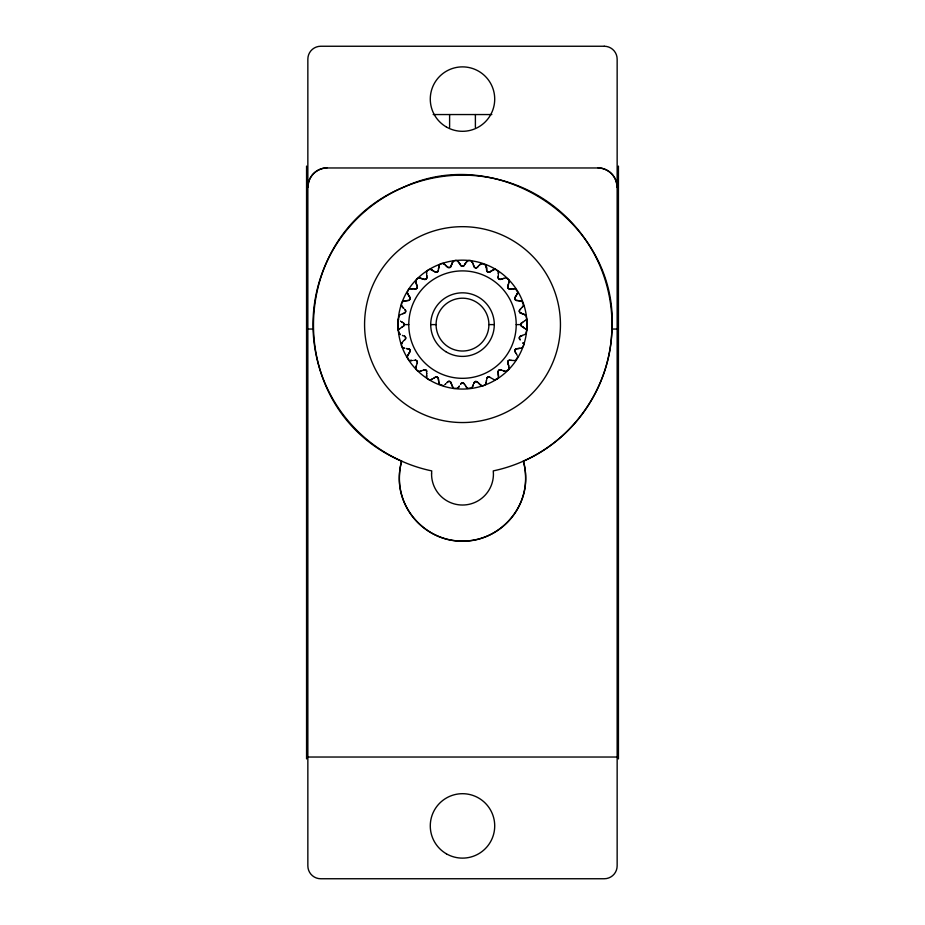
<?xml version="1.0" encoding="UTF-8"?>
<svg xmlns="http://www.w3.org/2000/svg" width="925" height="925" viewBox="0 0 925 925"><rect width="100%" height="100%" fill="white"/><g stroke="black" fill="none" stroke-linecap="round" stroke-linejoin="round"><path stroke-width="1.39" d="M426.587 376.706L426.587 376.024M498.425 376.475L498.425 376.81M426.587 271.95C426.309 271.511 429.79 267.753 431.755 269.95M426.587 375.989L426.726 373.55M498.413 377.319L497.534 378.718L494.482 379.874M611.922 329.046C618.686 223.769 499.905 142.404 404.167 186.966C285.42 235.424 281.963 409.74 401.635 461.147A63.143 63.143 0 0 0 462.5 541.113C496.239 541.957 526.498 511.71 525.643 477.959A66.704 64.854 0 0 0 523.365 461.147C574.876 438.751 610.87 385.286 611.922 329.046L617.148 329.046M426.598 375.458C425.627 378.591 429.605 381.123 432.044 379.134M498.39 273.973L498.413 272.17M498.39 273.765L498.413 272.343M498.332 274.91L498.136 276.876M520.775 324.478L520.983 323.704A4.29 1.885 89.7 0 1 521.746 322.941L525.053 320.651M498.101 277.072C498.043 280.772 501.812 278.98 503.882 278.356M494.355 379.805L489.764 377.238A2.07 2.07 0 0 0 486.712 378.892L486.654 378.892A5.608 2.498 -26.8 0 1 486.793 378.186A3.053 1.341 -27.8 0 1 487.07 377.77L487.706 377.215M399.635 315.02C397.53 320.096 396.455 330.098 400.259 334.503M525.412 334.179C527.817 330.699 527.366 319.171 525.77 315.217M438.369 270.158L438.728 267.498M426.726 373.515L426.367 370.335L423.465 370.127M486.596 379.423L486.619 379.285M405.659 311.424L405.624 310.754A3.053 1.341 -79.2 0 0 405.439 310.245M519.353 337.706L519.399 338.538A3.053 1.341 -79.2 0 0 519.561 338.966M438.485 269.002L438.577 268.331M486.411 380.938L486.504 380.291L486.353 381.308M438.658 267.868L438.785 267.186M486.319 381.458L486.272 381.759M438.751 267.325L439.155 265.475M438.797 267.105L438.959 266.308M486.111 382.568L486.03 382.973M509.305 280.923C510.496 280.553 504.715 276.864 506.102 277.824M415.88 367.445C415.233 370.081 418.609 372.243 421.072 370.879M486.064 382.777L485.868 383.655M509.178 281.524L508.056 285.467M439.005 266.123C439.155 263.752 442.902 262.399 444.497 264.319M407.22 356.634L408.873 360.38L411.405 360.519M415.845 367.595L416.042 366.751M517.85 292.427L515.422 288.704M509.085 281.894L508.958 282.426M485.833 383.783C485.625 385.158 482.561 386.43 481.208 385.471M416.007 366.89L417.256 362.901A5.203 2.301 48.5 0 0 417.348 362.184A2.983 1.307 48.7 0 0 417.302 361.756L417.002 361.12M416.053 366.705L416.238 366.034M405.589 311.806L405.277 312.43A2.983 1.318 -79.8 0 1 404.977 312.754A5.203 2.301 -80.1 0 1 404.352 313.089L399.982 314.847M519.411 337.417L519.723 336.781A2.983 1.318 -79.8 0 1 520.023 336.469A5.203 2.301 -80.1 0 1 520.648 336.122M508.6 283.755L508.183 285.097M450.984 266.296A2.07 2.07 0 0 1 447.608 267.267L450.44 267.244L452.152 263.347M473.97 382.904L475.704 381.424L477.728 382.36M473.843 383.285L473.739 383.609M451.203 265.81L451.423 265.186M410.018 299.11L410.133 298.382A3.041 1.341 -66.4 0 0 410.076 297.919A5.596 2.498 -65.3 0 0 409.787 297.214L409.521 296.833M515.017 350.02L514.867 350.841A3.041 1.341 -66.4 0 0 514.924 351.303A5.596 2.498 -65.3 0 0 515.213 351.997L516.034 353.269M508.091 285.363L507.767 286.253A2.07 2.07 0 0 0 510.033 288.935L510.542 288.924M508.01 285.605L507.813 286.126M451.469 265.059L451.955 263.798M417.198 363.062L417.256 362.901A2.07 2.07 0 0 0 414.967 360.288M472.987 385.552L473.415 384.476L472.733 386.118M452.047 263.602L452.29 263.024M472.883 385.794L472.432 386.777M452.163 263.313L452.452 262.7M452.313 262.989C452.834 260.422 456.522 259.439 458.072 261.451M407.15 356.796L407.833 355.35M472.502 386.638L472.212 387.228M452.522 262.527L453.146 261.266M407.451 356.137L409.879 351.87A2.023 2.023 0 0 0 408.376 348.76L407.301 348.656L407.994 348.725M517.387 293.41L517.653 292.867L517.063 294.058M523.619 305.551L522.082 301.377M517.318 293.56L515.317 297.064M471.923 387.795L467.483 388.442M516.959 294.266L516.52 295.075M515.132 349.766L515.572 349.222A2.972 1.307 -67 0 1 515.942 348.968M408.098 354.853L408.434 354.229M408.515 354.078L409.035 353.188M516.404 295.283L515.468 296.833M462.384 382.95L461.691 383.123A3.053 1.341 -2.1 0 0 461.193 383.436A5.608 2.498 -1 0 0 460.696 383.991L460.592 384.199M464.547 264.793C465.587 262.33 469.75 257.832 472.236 262.053M409.07 353.119L409.498 352.448M464.639 264.654L465.564 263.255M515.237 297.179L515.167 297.283A2.023 2.023 0 0 0 516.624 300.463L518.474 300.66M403.913 325.704L403.3 326.305A2.023 2.023 0 0 0 403.254 322.883L403.254 322.883A5.18 2.301 -89 0 1 403.728 323.276L404.237 324.606L408.792 324.606M416.955 288.149L417.279 287.374A3.053 1.341 -53.5 0 0 417.325 286.912M508.045 361.074L507.721 361.837A3.053 1.341 -53.5 0 0 507.675 362.299M459.367 386.072L459.182 386.326M459.054 386.511L458.603 387.113L459.124 386.419M465.957 262.7L467.252 261.047M405.67 337.764L405.67 338.434A2.983 1.307 74.5 0 1 405.532 338.885A5.203 2.301 74.2 0 1 405.115 339.463C402.317 341.198 398.999 346.759 404.005 348.101M401.45 343.568L402.04 342.805M458.164 387.656L458.603 387.113L458.037 387.818M398.282 330.075L399.346 329.034M526.337 319.634L526.718 319.137M522.475 306.984L523.353 305.897L519.873 309.736A5.203 2.301 74.2 0 0 519.48 310.337A2.983 1.307 74.5 0 0 519.341 310.742L519.33 311.459M457.69 388.246L453.539 388.442L452.949 387.563M416.782 288.38L416.296 288.773A2.983 1.307 -54.1 0 1 415.811 288.97A5.203 2.301 -54.4 0 1 415.117 289.005L415.105 289.028A2.07 2.07 0 0 0 417.14 286.207L417.187 286.183A5.608 2.498 -52.5 0 1 417.36 286.889M508.218 360.842L508.773 360.403A2.983 1.307 -54.1 0 1 509.189 360.253A5.203 2.301 -54.4 0 1 509.883 360.218L511.409 360.38M452.799 387.24L451.007 382.753A2.023 2.023 0 0 0 447.631 381.979L447.631 381.979A5.573 2.486 14.1 0 1 448.174 381.539A2.995 1.318 13.1 0 1 448.637 381.401L449.458 381.389M447.469 382.152L446.902 382.73L447.561 382.06M520.578 309.066L519.942 309.667A2.07 2.07 0 0 0 520.81 313.089M498.783 370.289L498.297 370.971A3.053 1.341 -40.6 0 0 498.159 371.411M404.93 339.672L405.127 339.475A2.07 2.07 0 0 0 404.19 336.133M426.217 278.922L426.703 278.252A3.053 1.341 -40.6 0 0 426.841 277.801M479.081 265.544C479.728 262.596 488.469 263.347 486.642 270.482A5.203 2.301 22.8 0 0 486.874 271.164A2.983 1.307 23 0 0 487.093 271.534L487.648 271.973M445.873 383.713L445.653 383.91M445.584 383.979L444.717 384.719M479.451 265.221L480.306 264.469M409.451 299.978L409.451 299.978A2.972 1.307 -67 0 1 409.058 300.255A5.192 2.289 -67.2 0 1 408.376 300.44L403.427 301.249M526.024 319.877L525.354 320.42M480.422 264.377L481.266 263.706M399.23 329.127L399.912 328.595M399.797 328.676L401.936 327.161M443.514 385.679L439.271 384.199M425.986 279.119L425.419 279.396A2.995 1.318 -41.3 0 1 424.91 279.477A5.203 2.301 -41.5 0 1 424.217 279.35L424.113 279.327M499.014 370.104L499.65 369.803A2.995 1.318 -41.3 0 1 500.09 369.746A5.203 2.301 -41.5 0 1 500.783 369.861L500.922 369.896M486.272 267.568L486.642 270.377A2.07 2.07 0 0 0 489.845 271.834L490.019 271.788A5.608 2.498 24.7 0 1 489.233 272.204A3.053 1.341 23.6 0 1 488.747 272.251L488.007 272.135M435.767 377.007A5.608 2.498 24.7 0 0 435.108 377.331L435.12 377.331A2.07 2.07 0 0 1 438.392 378.73L438.728 381.643M435.004 377.412L433.987 378.059L434.611 377.666M489.88 271.881L491.406 270.921M401.797 327.242L402.965 326.513M490.158 271.696L492.609 270.262M437.375 271.95L437.918 271.441A3.053 1.341 -27.8 0 0 438.149 271.048A5.608 2.498 -26.8 0 0 438.358 270.32L438.358 270.297A2.07 2.07 0 0 1 435.212 272.019L430.911 269.533M522.625 322.351L521.746 322.883A2.023 2.023 0 0 0 521.746 326.34L523.041 327.138M433.652 378.256L433.143 378.556M491.88 270.655L493.869 269.626M432.114 379.1L431.432 379.447M493.407 269.857L494.181 269.487M524.868 334.445L520.648 336.11A2.07 2.07 0 0 0 520.035 339.533L520.289 339.845M521.7 347.939C520.914 348.887 525.4 345.048 523.261 343.187M494.042 269.557L495.291 269.117L498.402 271.603M437.028 272.135L436.38 272.274A2.983 1.318 -28.4 0 1 435.895 272.239A5.203 2.301 -28.7 0 1 435.247 271.973L434.6 271.568M487.972 377.088L488.654 376.938A2.983 1.318 -28.4 0 1 489.105 376.972A5.203 2.301 -28.7 0 1 489.753 377.25L489.88 377.308M500.795 279.373L500.853 279.35A2.023 2.023 0 0 1 498.089 277.211M424.182 369.861L424.205 369.85A2.023 2.023 0 0 1 426.899 371.364M522.359 335.509L520.868 336.029M402.676 313.691L403.67 313.332M423.558 370.092L423.026 370.278M501.431 279.13L502.934 278.622M422.32 370.509L422.02 370.601M421.8 370.671L420.482 371.029M503.743 278.39L505.131 278.043M403.797 301.168C400.363 302.012 400.953 306.302 403.45 308.071M476.213 267.845L475.542 267.822M476.317 267.811L476.352 267.811A2.995 1.318 13.1 0 0 476.78 267.66A5.573 2.486 14.1 0 0 477.381 267.244L478.514 266.076L477.416 267.186A2.023 2.023 0 0 1 473.993 266.469L472.259 262.087M515.514 360.519L517.838 356.749M521.029 348.089L516.624 348.76A5.192 2.289 -67.2 0 0 515.942 348.979M404.052 301.111L404.745 300.972M405.219 300.879L405.959 300.752M519.7 348.355L518.694 348.517M414.92 360.241L414.955 360.23A5.608 2.498 50.4 0 1 415.672 360.218M510.184 288.97L511.837 288.785M518.439 348.563L517.248 348.702M406.642 300.648L407.717 300.521M510.704 288.901L513.56 288.692M413.903 360.368L413.729 360.38M462.708 266.261L463.413 266.042A3.053 1.341 -2.1 0 0 463.807 265.787A5.608 2.498 -1 0 0 464.304 265.221L464.292 265.221A2.07 2.07 0 0 1 460.731 265.394L458.129 261.521M512.508 288.739L515.086 288.692L513.641 288.692M412.18 360.496L411.521 360.519M411.879 360.507L410.422 360.53M410.365 288.692L408.873 288.843L407.22 292.589M409.856 288.692L411.082 288.692M514.728 360.53L512.196 360.438M433.178 114.55L491.822 114.55M420.366 278.159C415.845 276.783 415.047 282.287 416.897 285.386M430.715 324.606L436.091 324.606M488.909 324.606A26.409 26.409 0 0 0 449.296 301.735A26.409 26.409 0 0 0 449.296 347.488A26.409 26.409 0 0 0 488.909 324.606L494.285 324.606M516.208 324.606A53.708 53.708 0 0 1 435.64 371.122A53.708 53.708 0 0 1 435.64 278.09A53.708 53.708 0 0 1 516.208 324.606L520.763 324.606L521.272 325.924A5.18 2.301 -89 0 0 521.746 326.34L521.862 326.409M307.852 329.046L313.078 329.046M307.852 757.032L617.148 757.032M410.931 288.692L412.839 288.773M411.128 288.704L411.822 288.716M462.327 266.273L461.702 266.146A2.983 1.307 -2.7 0 1 461.251 265.891A5.203 2.301 -2.9 0 1 460.789 265.359L459.991 264.099M462.673 382.938L463.367 383.112A2.983 1.307 -2.7 0 1 463.749 383.332A5.203 2.301 -2.9 0 1 464.211 383.863L466.905 387.737M412.353 288.75L414.238 288.912M408.376 348.76L408.341 348.748A5.585 2.486 65.6 0 1 409.058 348.91A2.995 1.318 64.5 0 1 409.451 349.176L409.972 349.812M511.779 360.415L511.259 360.368M516.832 300.475L517.642 300.556M414.088 288.889L414.863 288.993M407.116 348.632L406.607 348.563M406.931 348.609L406.491 348.552M518.335 300.648L520.902 301.099M510.068 360.218L509.895 360.195A2.07 2.07 0 0 0 507.86 363.016L508.091 363.803M519.018 300.752L520.058 300.926M520.255 300.972L521.619 301.261M404.745 348.251L402.826 347.823M418.805 277.812L424.205 279.373A2.07 2.07 0 0 0 426.818 277.072L426.876 277.061A5.608 2.498 -39.6 0 1 426.887 277.789M505.929 371.353L509.305 368.925L509.212 367.884M505.478 371.26L504.715 371.087M521.11 301.145L521.954 301.342M420.563 278.205L421.95 278.587M503.743 370.833L504.599 371.052L502.795 370.543M503.535 370.763L503.015 370.613M422.101 278.633L423.222 279.003M475.265 267.753L474.675 267.441A3.064 1.353 12.5 0 1 474.34 267.094A5.342 2.359 12.2 0 1 474.016 266.469L473.97 266.365M449.735 381.47L450.348 381.805A3.064 1.353 12.5 0 1 450.66 382.118A5.342 2.359 12.2 0 1 450.984 382.753M520.139 312.847A5.608 2.498 76.1 0 0 520.798 313.159L520.948 313.193M404.109 336.041L404.202 336.076A5.608 2.498 76.1 0 1 404.861 336.376M520.983 313.205L522.498 313.737M502.252 370.37L501.755 370.208M521.307 313.309L523.469 314.142M437.086 377.123L436.265 376.972A3.053 1.341 23.6 0 0 435.802 377.042M423.43 279.072L424.02 279.292M501.535 370.127L500.795 369.85A2.07 2.07 0 0 0 498.182 372.151L498.193 372.648M402.733 335.567L402.572 335.509M402.676 335.544L402.433 335.451M523.157 314.003L524.082 314.408M523.504 314.153L524.382 314.535M524.163 314.442L525.042 314.858M400.294 334.526L399.161 333.96M524.741 314.708L525.088 314.87M431.79 269.961L433.64 270.967M437.352 377.238L437.895 377.689A2.983 1.307 23 0 1 438.138 378.059A5.203 2.301 22.8 0 1 438.334 378.73L438.6 380.88M521.897 326.421L523.989 327.774M402.676 322.536L402.629 322.501M523.064 327.161L524.302 328.005M401.427 321.727L402.329 322.316L401.3 321.646M524.336 328.028L525.123 328.618M400.56 321.114L400.502 321.067M481.52 385.702L480.433 384.846L481.104 385.39M443.445 263.486L447.422 267.013M525.284 328.745L525.99 329.312M526.024 329.335L526.718 330.075M398.663 319.634L398.282 319.137M479.878 384.384L480.422 384.835L477.601 382.233M445.549 265.221L447.399 266.99M479.208 383.794L478.468 383.089M520.023 339.591L520.093 339.66A5.608 2.498 -78.2 0 1 519.538 339.012M404.861 309.505L405 309.644A5.608 2.498 -78.2 0 1 405.462 310.199M508.241 288.392L508.866 288.808A3.053 1.341 49.4 0 0 509.305 288.958M416.817 360.889L416.169 360.426A3.053 1.341 49.4 0 0 415.695 360.264M477.531 382.152L477.369 381.979A2.07 2.07 0 0 0 474.016 382.915M403.728 308.372L403.531 308.152M403.682 308.314L402.583 307.077M457.517 260.781L458.522 262.018M402.467 306.938L401.381 305.551M467.021 387.876L466.535 387.263M523.03 342.897L523.053 342.932M523.157 343.059L523.619 343.672M458.546 262.053L459.956 264.041M466.431 387.136L465.668 386.095M507.998 288.103L507.721 287.536A2.983 1.307 48.7 0 1 507.64 287.028A5.203 2.301 48.5 0 1 507.756 286.334M515.317 352.136L515.225 351.997A2.07 2.07 0 0 1 516.624 348.713M409.717 297.145L409.07 296.127L409.486 296.786M464.639 384.534L464.269 383.91A2.07 2.07 0 0 0 460.754 384.025M516.058 353.304L516.474 354.032M408.723 295.537C409.578 297.017 407.763 293.861 408.688 295.468M516.578 354.206L517.191 355.385M515.028 299.411L515.549 300.024A2.995 1.318 64.5 0 0 515.93 300.267A5.585 2.486 65.6 0 0 516.636 300.475M471.854 261.266L472.386 262.353M407.844 293.907L408.341 294.844L407.705 293.607M407.647 293.502L407.358 292.89M452.741 387.124L452.152 385.841M472.478 262.55L472.848 263.371M451.712 384.754L451.192 383.343M514.913 299.145L514.797 298.451A3.064 1.353 63.9 0 1 514.843 298.012A5.33 2.359 63.6 0 1 515.144 297.364M410.087 350.078L410.203 350.737A3.064 1.353 63.9 0 1 410.157 351.211A5.33 2.359 63.6 0 1 409.856 351.858M507.64 362.334A5.608 2.498 -52.5 0 0 507.802 363.051L507.825 363.074M473.392 264.712L473.773 265.776M416.921 285.455L416.47 284.091M508.103 363.826L508.692 365.71M508.218 364.161L508.461 364.936M519.399 311.737L519.804 312.477A3.053 1.341 75.1 0 0 520.139 312.789M405.601 337.475L405.243 336.804A3.053 1.341 75.1 0 0 404.861 336.422M508.565 365.259L509.189 367.757M416.435 283.963L416.042 282.472M439.283 384.233L438.693 381.482M485.706 264.943L486.111 266.701M415.996 282.298L415.695 280.923M439.109 383.563L438.901 382.603M509.12 367.433L509.282 368.219M486.145 266.897L486.272 267.533M498.124 372.185L498.124 372.162A5.608 2.498 -39.6 0 1 498.113 371.434M426.783 276.332L426.853 276.864M498.228 372.96L498.321 373.954M426.737 275.951L426.679 275.303M426.714 275.696L426.668 275.234M498.286 373.48L498.39 374.96M498.332 374.024L498.378 374.66M426.633 274.748L426.622 274.563M498.39 374.995L498.425 376.197L498.402 375.168M426.587 273.592L426.587 273.511M618.432 166.095L618.432 758.905M475.392 114.55L475.392 127.442M449.608 114.55L449.608 127.442M306.568 166.095L306.568 758.905M308.129 187.289A19.749 18.974 0 0 1 327.172 167.702M597.827 167.702A19.749 18.974 0 0 1 616.871 187.289M401.635 461.147A66.704 64.854 0 0 0 399.357 477.959C398.502 511.71 428.761 541.957 462.5 541.113A63.143 63.143 0 0 0 523.365 461.147M307.852 187.289A19.332 19.332 0 0 1 327.184 167.968L597.816 167.968A19.332 19.332 0 0 1 617.148 187.289M404.965 309.69A2.07 2.07 0 0 1 404.375 313.147M409.729 297.26A2.07 2.07 0 0 1 408.376 300.509M510.057 288.993A5.608 2.498 50.4 0 1 509.328 288.993M426.575 272.655L426.575 273.268L426.575 272.655M431.57 473.901L431.57 474.097A30.93 30.93 0 0 0 462.5 505.027A30.93 30.93 0 0 0 493.43 474.097L493.268 470.894A149.492 149.492 0 0 0 586.496 241.101A149.492 149.492 0 0 0 338.504 241.101A149.492 149.492 0 0 0 431.732 470.894L431.57 473.901M604.256 46.25L320.744 46.25A12.892 12.892 0 0 0 307.852 59.142L307.852 865.858A12.892 12.892 0 0 0 320.744 878.75L604.256 878.75A12.892 12.892 0 0 0 617.148 865.858L617.148 59.142A12.892 12.892 0 0 0 604.256 46.25M446.393 126.991A32.213 32.213 0 0 0 494.713 99.091A32.213 32.213 0 0 0 446.393 71.19A32.213 32.213 0 0 0 446.393 126.991M446.393 853.81A32.213 32.213 0 0 0 494.713 825.909A32.213 32.213 0 0 0 446.393 798.009A32.213 32.213 0 0 0 446.393 853.81M413.533 409.428A97.946 97.946 0 0 0 560.446 324.606A97.946 97.946 0 0 0 413.533 239.795A97.946 97.946 0 0 0 413.533 409.428M430.275 380.429A64.461 64.461 0 0 0 526.961 324.606A64.461 64.461 0 0 0 430.275 268.793A64.461 64.461 0 0 0 430.275 380.429M445.757 351.627A31.785 31.785 0 0 0 494.274 325.6A31.785 31.785 0 0 0 447.469 296.601A31.785 31.785 0 0 0 445.757 351.627"/></g></svg>
